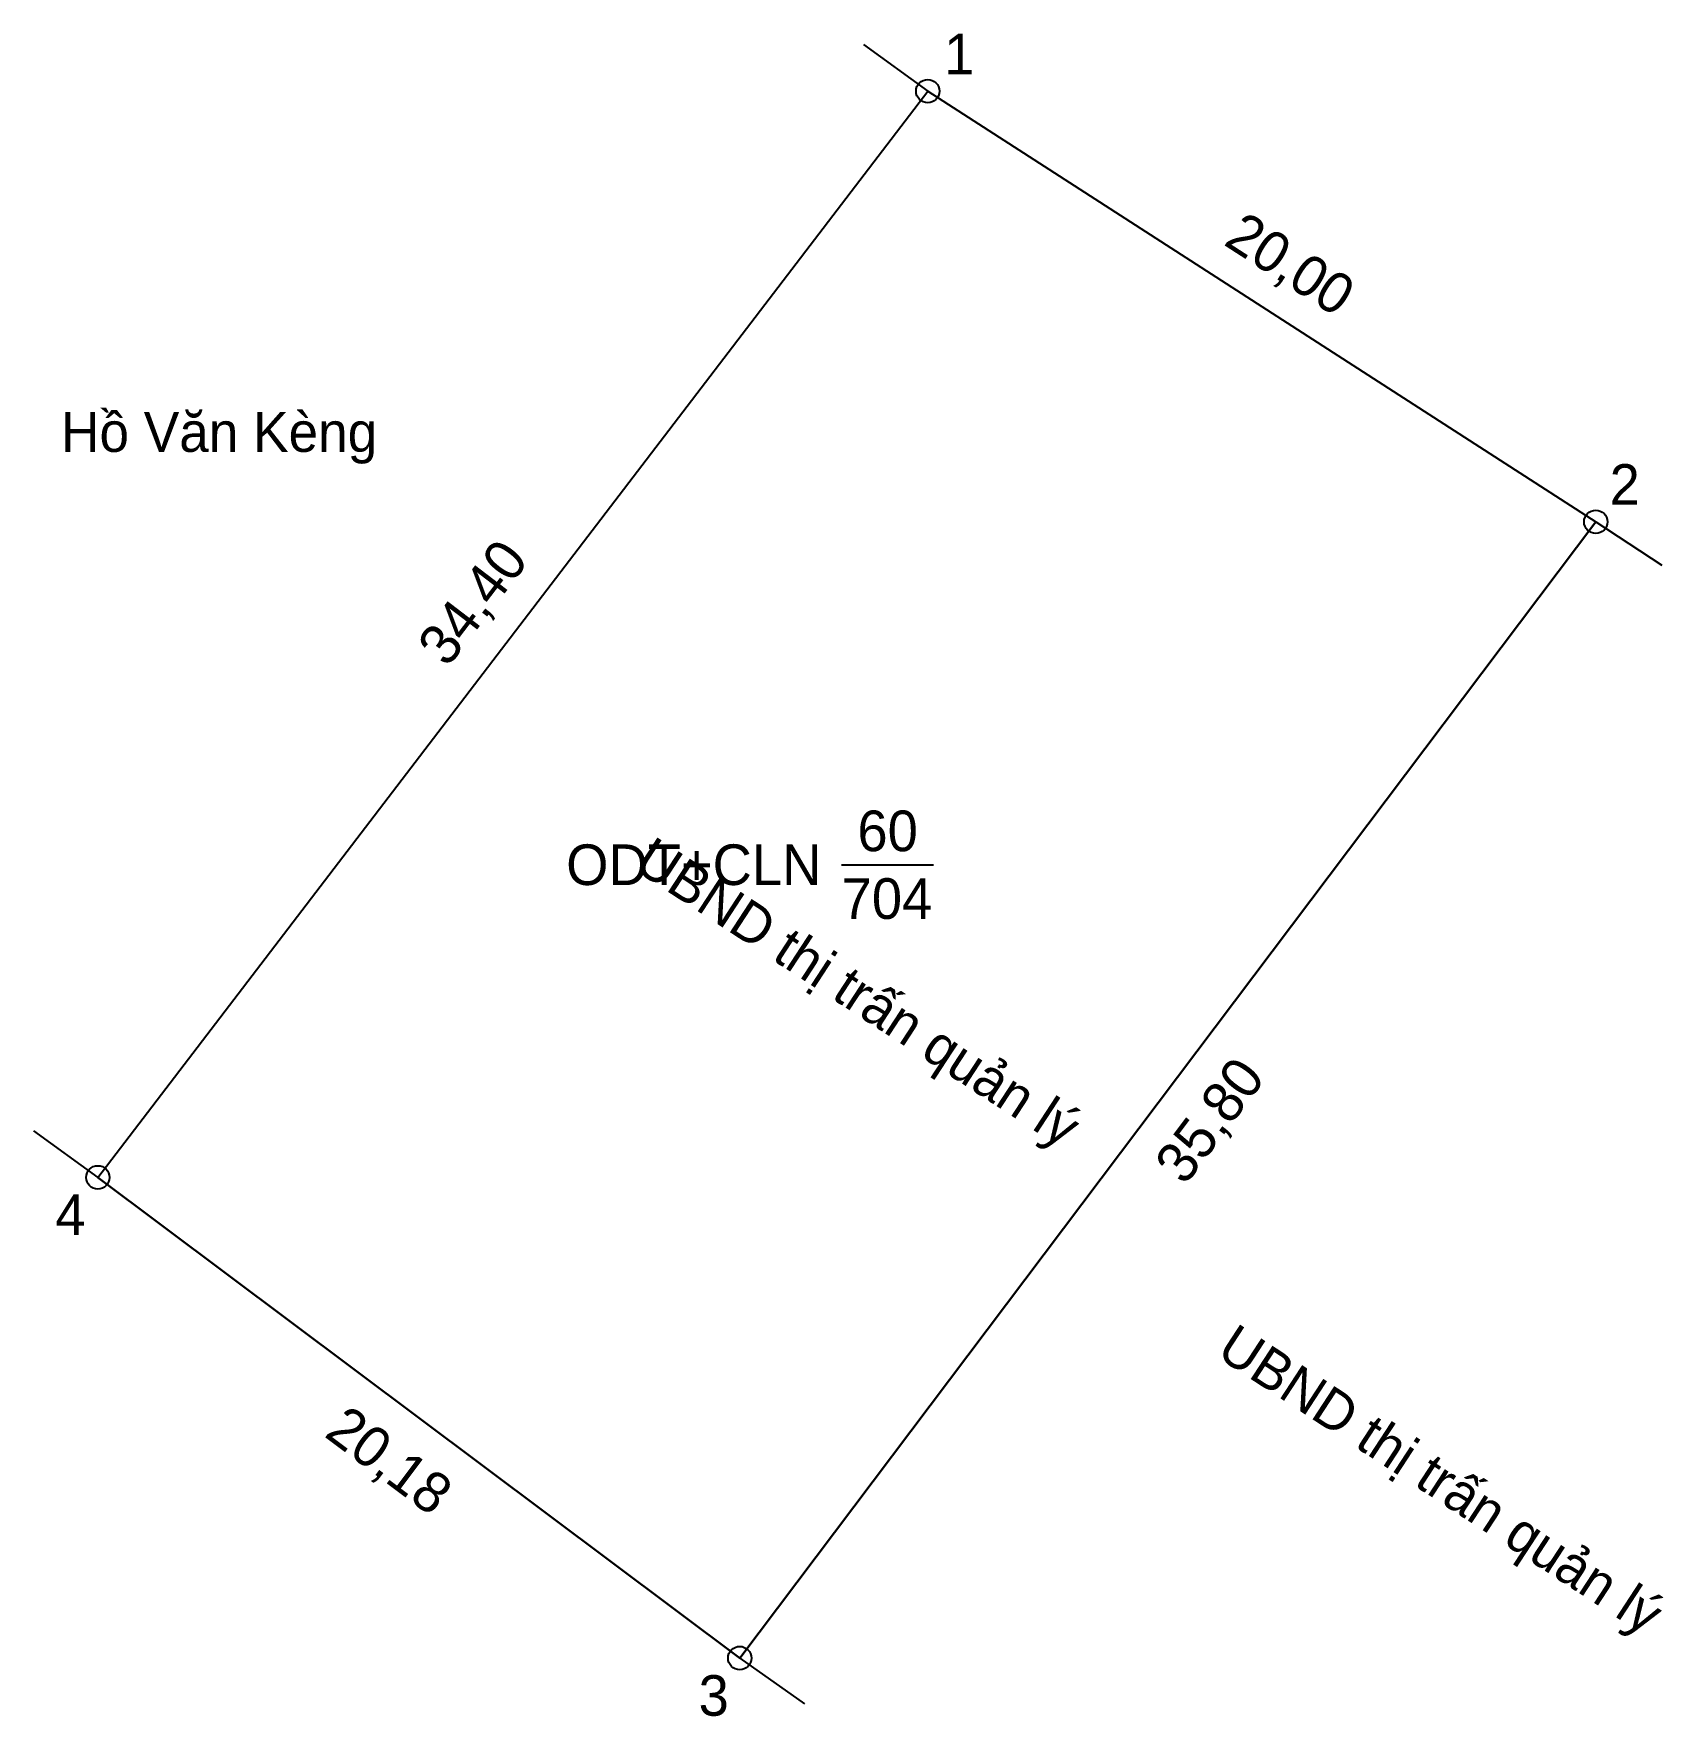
# Model space of a CAD drawing. Extents: x 535618.2 to 535659.2, y 1839184.4 to 1839226.8.
import ezdxf

# ---------------------------------------------------------------- set-up
doc = ezdxf.new("R2010")
doc.units = 0
for name, color, linetype in [('CanhThua', 7, 'Continuous'), ('ChieuDaiCanhThua', 7, 'Continuous'), ('Level 10', 7, 'Continuous'), ('Level 16', 7, 'Continuous'), ('MocDinhThua', 7, 'Continuous'), ('NhanDiaChinhThua', 7, 'Continuous'), ('SoHieuDinhThua', 7, 'Continuous')]:
    doc.layers.add(name, color=color, linetype=linetype)

msp = doc.modelspace()

# ---------------------------------------------------------------- linework, layer by layer
at = {"layer": 'CanhThua'}
for p, q in [((535619.83, 1839197.99), (535640.71, 1839225.33)), ((535640.71, 1839225.33), (535657.52, 1839214.49)), ((535657.52, 1839214.49), (535635.98, 1839185.89)), ((535635.98, 1839185.89), (535619.83, 1839197.99))]:
    msp.add_line(p, q, dxfattribs=at)
at = {"layer": 'Level 10'}
for p, q in [((535639.092, 1839226.506), (535640.71, 1839225.33)), ((535619.83, 1839197.99), (535640.71, 1839225.33)), ((535640.71, 1839225.33), (535657.52, 1839214.49)), ((535635.98, 1839185.89), (535657.52, 1839214.49)), ((535657.52, 1839214.49), (535659.185, 1839213.398)), ((535618.215, 1839199.162), (535619.83, 1839197.99)), ((535619.83, 1839197.99), (535635.98, 1839185.89)), ((535635.98, 1839185.89), (535637.614, 1839184.735))]:
    msp.add_line(p, q, dxfattribs=at)
at = {"layer": 'MocDinhThua'}
for centre in [(535640.71, 1839225.33), (535657.52, 1839214.49), (535619.83, 1839197.99), (535635.98, 1839185.89)]:
    msp.add_circle(centre, 0.294, dxfattribs=at)
at = {"layer": 'NhanDiaChinhThua'}
msp.add_line((535638.545, 1839205.859), (535640.859, 1839205.859), dxfattribs=at)

# ---------------------------------------------------------------- texts
at = {"layer": 'ChieuDaiCanhThua'}
for s, rotation, p in [('20,00', 327.1839, (535648.125, 1839221.481)), ('34,40', 52.6304, (535628.625, 1839210.798)), ('35,80', 53.0149, (535647.18, 1839197.759)), ('20,18', 323.1585, (535625.496, 1839191.488))]:
    msp.add_text(s, height=1.0223, rotation=rotation, dxfattribs=at).set_placement(p)
at = {"layer": 'Level 16'}
msp.add_text('Hồ Văn Kèng', height=1.00002, dxfattribs=at).set_placement((535618.905, 1839216.25))
for p in [(535633.277, 1839205.762), (535647.937, 1839193.502)]:
    msp.add_text('UBND thị trấn quản lý', height=1.00002, rotation=326.8833, dxfattribs=at).set_placement(p)
at = {"layer": 'NhanDiaChinhThua'}
for s, p in [('60', (535638.942, 1839206.2)), ('ODT+CLN', (535631.614, 1839205.348)), ('704', (535638.545, 1839204.496))]:
    msp.add_text(s, height=1.0223, dxfattribs=at).set_placement(p)
at = {"layer": 'SoHieuDinhThua'}
for s, p in [('1', (535641.127, 1839225.754)), ('2', (535657.869, 1839214.919)), ('4', (535618.759, 1839196.543)), ('3', (535634.946, 1839184.439))]:
    msp.add_text(s, height=1.022, dxfattribs=at).set_placement(p)

doc.saveas('drawing.dxf')
